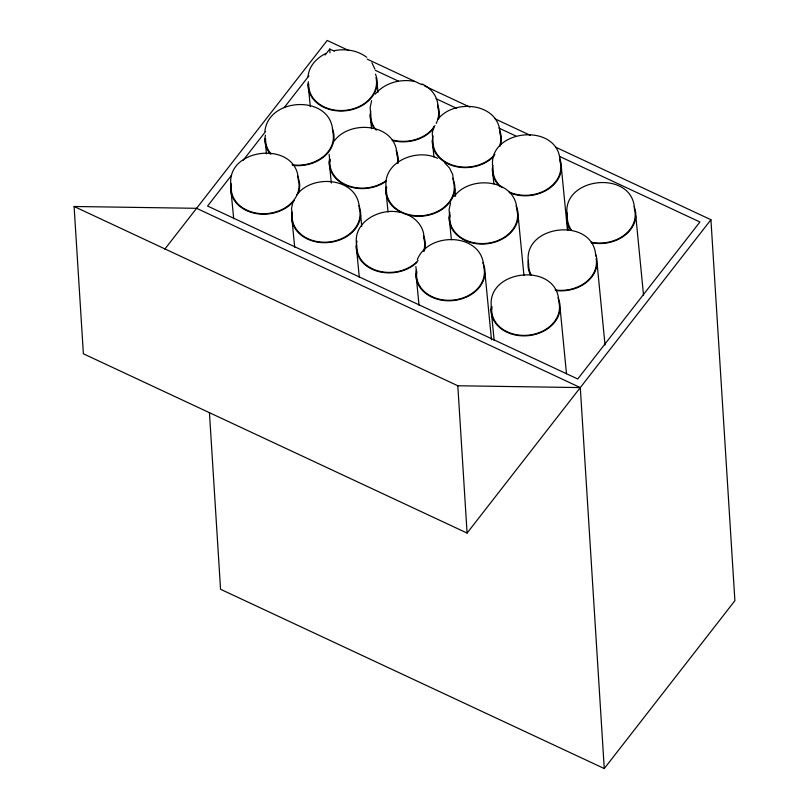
<?xml version="1.0" encoding="UTF-8"?>
<svg xmlns="http://www.w3.org/2000/svg" width="809" height="809" viewBox="0 0 809 809"><rect width="100%" height="100%" fill="white"/><g stroke="black" fill="none" stroke-linecap="round" stroke-linejoin="round"><path stroke-width="1.21" d="M264.897 131.412C268.275 96.827 330.77 94.582 332.691 130.785M308.027 76.774C308.816 66.176 316.744 57.783 326.007 53.414M293 201.492L291.533 208.439L292.241 215.73A33.978 26.717 -5.6 0 0 329.384 241.942A33.978 26.717 -5.6 0 0 359.186 208.176M371.604 100.65L370.138 107.597L370.846 114.888A33.978 26.717 -5.6 0 0 376.296 130.198M433.715 126.416L432.249 133.354L432.957 140.655A33.978 26.717 -5.6 0 0 456.327 166.169A33.978 26.717 -5.6 0 0 494.926 154.317M450.542 202.857L449.076 209.804L449.784 217.095M417.333 259.588C428.477 231.283 481.77 232.709 483.661 265.898M164.793 249.162L327.21 40.45L348.912 50.593M231.556 175.24L207.589 206.042L577.747 378.986L699.916 221.99L559.393 156.339M243.155 160.334L265.585 131.523M284.141 107.678L308.886 75.874M325.117 55.012L329.759 49.046L334.329 51.189M209.44 412.671L220.554 589.276L604.262 768.55L580.296 387.582L196.587 208.307L74.104 206.487L83.378 353.786L467.086 533.07L710.929 219.724L555.631 147.167M604.262 768.55L734.896 600.693L710.929 219.724M375.275 94.157C384.467 82.963 400 78.746 413.955 81.325M334.269 140.918C350.166 119.388 395.348 123.464 396.926 153.73M296.67 194.999C312.567 173.47 357.74 177.545 359.327 207.802M437.386 119.914C453.283 98.395 498.455 102.47 500.043 132.727M454.213 196.365C470.11 174.845 515.282 178.92 516.87 209.177M334.299 50.664C345.453 48.459 357.558 50.31 366.73 57.297M74.104 206.487L457.813 385.762L580.296 387.582M399.98 212.352C379.765 207.357 351.632 222.455 356.87 245.926A33.978 26.717 -5.6 0 0 379.643 271.308A33.978 26.717 -5.6 0 0 418.111 260.437M437.608 158.362C416.443 147.683 380.928 162.407 386.449 189.336M367.185 59.128L422.015 84.743M424.29 85.805L469.978 107.152M495.108 118.893L530.512 135.437M375.457 70.403L398.311 81.072M436.011 98.688L456.579 108.295M498.85 128.044L515.98 136.054M422.015 83.924C430.975 88.07 438.185 96.726 437.932 106.97M408.039 214.961C416.989 219.108 424.199 227.764 423.956 237.998M444.444 162.558L449.582 168.06L452.676 174.481L453.525 181.408M371.867 62.789L374.971 69.22M634.478 208.661C632.618 168.788 559.636 177.06 567.392 216.59A33.978 26.717 -5.6 0 0 571.336 229.938M595.748 255.978C593.897 216.104 520.905 224.376 528.671 263.896A33.978 26.717 -5.6 0 0 531.341 275.202M560.101 160.91C558.25 121.037 485.269 129.309 493.025 168.838A33.978 26.717 -5.6 0 0 502.106 187.688M558.776 300.999C556.926 261.125 483.944 269.387 491.7 308.917M298.329 179.315C296.478 139.441 223.496 147.703 231.253 187.233M635.803 215.952L643.529 295.214M597.072 263.269L605.041 345.038M566.775 216.59L568.12 230.434M561.426 168.201L567.433 229.847M560.111 308.28L566.482 373.707M518.195 216.468L523.959 275.596M492.408 168.838L493.874 183.936M491.083 308.927L494.147 340.377M484.995 273.189L491.488 339.871M454.85 188.699L455.588 196.243M449.167 217.105L451.371 239.747M432.34 140.655L433.937 157.017M415.877 266.525L416.584 273.826M415.968 273.826L419.032 305.276M377.146 83.438L378.005 92.246M385.822 189.336L388.037 211.978M370.229 114.898L371.584 128.732M360.652 215.093L361.754 226.419M356.253 245.926L359.317 277.386M329.132 154.357L329.839 161.648M329.223 161.658L331.306 183.036M308.118 84.075L310.322 106.717M291.624 215.74L294.688 247.19M264.988 138.713L266.464 153.811M230.636 187.243L233.7 218.693M457.813 385.762L467.086 533.07M329.759 49.046L330.001 52.838M375.477 74.135A34.595 27.203 -5.6 0 1 345.939 110.762A34.595 27.203 -5.6 0 1 308.35 81.699M375.983 77.644A33.978 26.717 -5.6 0 1 345.14 110.358A33.978 26.717 -5.6 0 1 308.735 84.065M332.357 128.773A34.595 27.203 -5.6 0 1 332.529 145.145M332.135 146.126A34.595 27.203 -5.6 0 1 292.676 165.36M270.297 154.023A34.595 27.203 -5.6 0 1 265.443 135.154M332.55 131.159A33.978 26.717 -5.6 0 1 292.029 164.773M271.055 154.013A33.978 26.717 -5.6 0 1 265.605 138.703M298.197 179.679A33.978 26.717 -5.6 0 1 266.919 213.586A33.978 26.717 -5.6 0 1 231.485 184.907M297.5 176.18A34.595 27.203 -5.6 0 1 298.167 193.675M294.436 200.278A34.595 27.203 -5.6 0 1 252.904 212.858A34.595 27.203 -5.6 0 1 231.091 183.673M358.984 205.789A34.595 27.203 -5.6 0 1 328.687 242.498A34.595 27.203 -5.6 0 1 292.079 212.17M396.784 154.094A33.978 26.717 -5.6 0 1 397.401 163.347M385.923 180.761A33.978 26.717 -5.6 0 1 347.779 185.544A33.978 26.717 -5.6 0 1 330.072 159.322M396.086 150.595A34.595 27.203 -5.6 0 1 398.018 163.388M386.328 181.115A34.595 27.203 -5.6 0 1 347.486 185.979A34.595 27.203 -5.6 0 1 329.465 159.282M437.598 104.948A34.595 27.203 -5.6 0 1 438.518 119.004M434.029 127.943A34.595 27.203 -5.6 0 1 392.213 140.432M374.254 128.489A34.595 27.203 -5.6 0 1 370.684 111.329M437.79 107.334A33.978 26.717 -5.6 0 1 437.578 120.076M437.184 121.208A33.978 26.717 -5.6 0 1 436.193 123.443M434.959 125.617A33.978 26.717 -5.6 0 1 392.436 139.967M423.613 235.985A34.595 27.203 -5.6 0 1 424.199 251.215M416.989 262.369A34.595 27.203 -5.6 0 1 375.467 270.611A34.595 27.203 -5.6 0 1 356.991 241.183M423.815 238.372A33.978 26.717 -5.6 0 1 423.603 251.114M452.686 178.283A34.595 27.203 -5.6 0 1 424.391 215.932A34.595 27.203 -5.6 0 1 386.065 186.96M453.394 181.782A33.978 26.717 -5.6 0 1 422.116 215.679A33.978 26.717 -5.6 0 1 386.672 187M499.901 133.101A33.978 26.717 -5.6 0 1 499.689 145.842M499.699 130.714A34.595 27.203 -5.6 0 1 500.286 145.933M493.905 156.279A34.595 27.203 -5.6 0 1 452.13 165.532A34.595 27.203 -5.6 0 1 433.078 135.912M516.031 206.052A34.595 27.203 -5.6 0 1 486.229 243.863A34.595 27.203 -5.6 0 1 449.905 212.352M516.729 209.541A33.978 26.717 -5.6 0 1 485.451 243.448A33.978 26.717 -5.6 0 1 450.016 214.769M559.97 161.284A33.978 26.717 -5.6 0 1 546.611 189.589A33.978 26.717 -5.6 0 1 508.942 191.885M559.767 158.898A34.595 27.203 -5.6 0 1 548.674 188.881A34.595 27.203 -5.6 0 1 509.71 192.785M499.972 186.566A34.595 27.203 -5.6 0 1 492.853 165.279M483.529 266.272A33.978 26.717 -5.6 0 1 452.251 300.169A33.978 26.717 -5.6 0 1 416.817 271.49M482.831 262.773A34.595 27.203 -5.6 0 1 453.778 300.513A34.595 27.203 -5.6 0 1 416.423 270.267M634.337 209.035A33.978 26.717 -5.6 0 1 591.369 242.235M634.135 206.649A34.595 27.203 -5.6 0 1 625.913 234.468A34.595 27.203 -5.6 0 1 591.187 242.7M570.79 230.191A34.595 27.203 -5.6 0 1 567.23 213.03M596.152 258.617A33.978 26.717 -5.6 0 1 555.085 289.966M595.414 253.965A34.595 27.203 -5.6 0 1 555.743 290.552M530.775 275.414A34.595 27.203 -5.6 0 1 528.499 260.346M558.645 301.363A33.978 26.717 -5.6 0 1 527.367 335.27A33.978 26.717 -5.6 0 1 491.933 306.591M557.947 297.874A34.595 27.203 -5.6 0 1 529.652 335.513A34.595 27.203 -5.6 0 1 491.316 306.55"/></g></svg>
